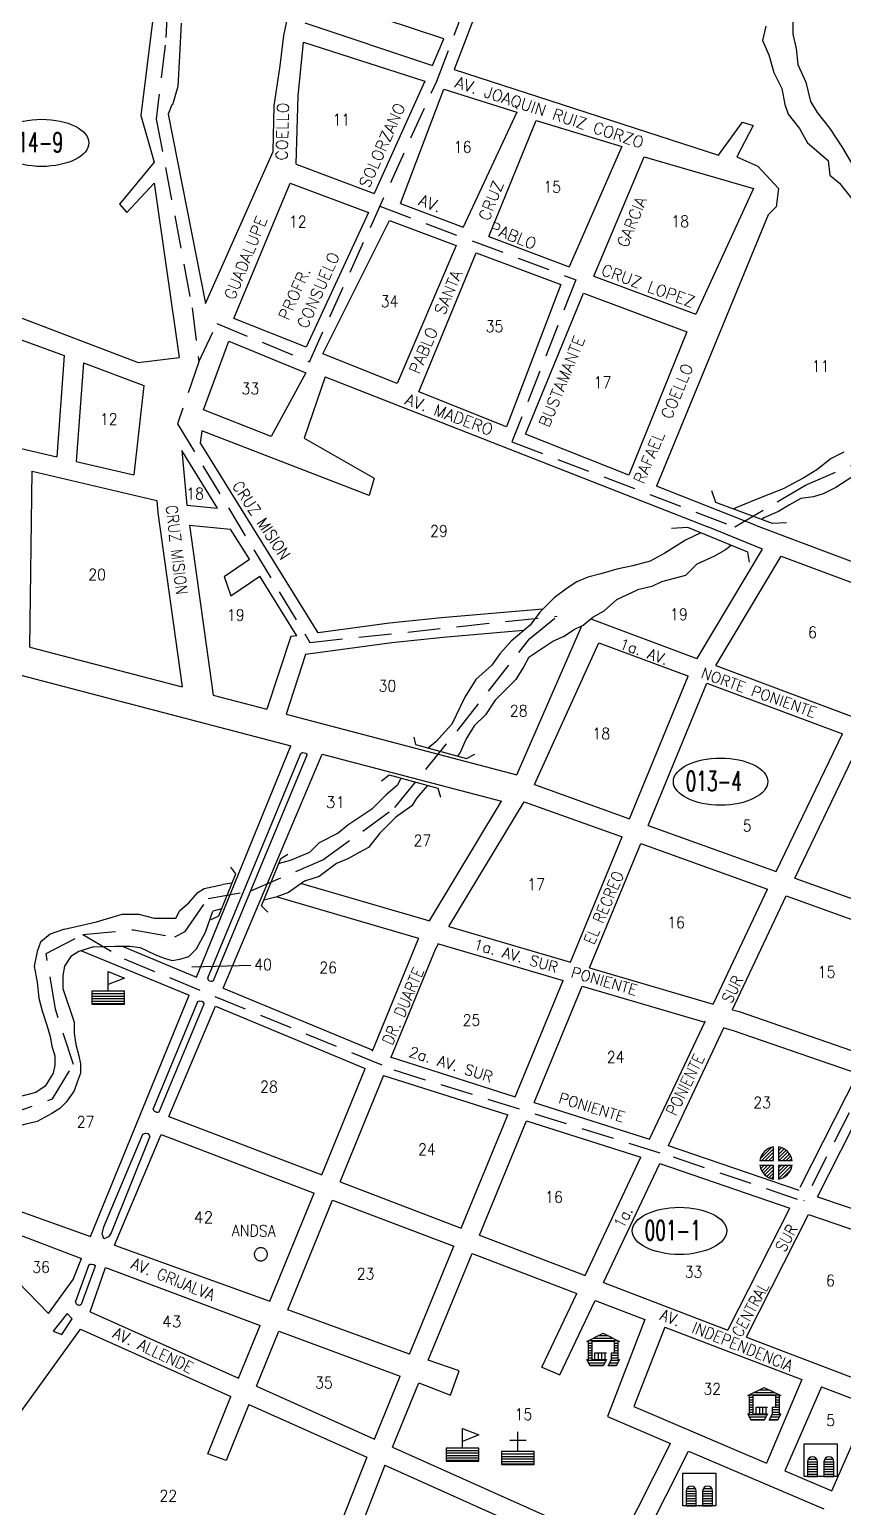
# Model space of a CAD drawing. Extents: x 518814 to 522207, y 1829203 to 1831578.
# Drawn here: x 520107 to 520603, y 1829764 to 1830666 of the extents above; entities that cross this region are included whole.
import ezdxf

# ---------------------------------------------------------------- set-up
doc = ezdxf.new("R2010")
doc.units = 0
doc.header["$LTSCALE"] = 80
doc.header["$MEASUREMENT"] = 0
doc.linetypes.add('HIDDEN', pattern=[0.375, 0.25, -0.125])
doc.layers.get('0').update_dxf_attribs({"linetype": 'CONTINUOUS'})
for name, color, linetype in [('4', 9, 'CONTINUOUS'), ('9', 5, 'CONTINUOUS'), ('A', 3, 'CONTINUOUS'), ('C', 1, 'CONTINUOUS'), ('D', 6, 'CONTINUOUS'), ('F', 15, 'CONTINUOUS')]:
    doc.layers.add(name, color=color, linetype=linetype)
doc.styles.add('ROMANS', font='romans', dxfattribs={"height": 7})

# ---------------------------------------------------------------- blocks, each defined once
blk = doc.blocks.new('ELL')
blk.add_circle((0, 0), 1)
blk = doc.blocks.new('PLZ')
for p, q in [((-9, 5.5), (9, 5.5)), ((-9, 4), (-7, 4)), ((-9, 2.5), (-7, 2.5)), ((-9, 1), (-7, 1)), ((-6, 7), (6, 7)), ((-3, 8.5), (3, 8.5)), ((7, 4), (9, 4)), ((7, 2.5), (9, 2.5)), ((7, 1), (9, 1)), ((-9.75, -6.5), (1.75, -6.5)), ((-9, -0.5), (-7, -0.5)), ((-9, -2), (-7, -2)), ((-9, -3.5), (-7, -3.5)), ((-9, -5), (-7, -5)), ((-9, -8), (1, -8)), ((-5, -2), (2, -2)), ((-5, -6), (-5, -2)), ((-3, -2), (-3, -6)), ((-1, -2), (-1, -6)), ((1, -2), (1, -6)), ((4, -8), (9, -8)), ((4.75, -6.5), (9.75, -6.5)), ((5, -3.5), (9, -3.5)), ((5, -5), (9, -5)), ((7, -0.5), (9, -0.5)), ((7, -2), (9, -2)), ((-8.25, -9.5), (0.25, -9.5)), ((3.25, -9.5), (8.25, -9.5))]:
    blk.add_line(p, q)
blk.add_lwpolyline([(0, 10), (10, 5), (9, 5), (9, -6), (10, -6), (8, -10), (3, -10), (5, -6), (5, -2), (7, -2), (7, 5), (-7, 5), (-7, -6), (2, -6), (0, -10), (-8, -10), (-10, -6), (-9, -6), (-9, 5), (-10, 5)], close=True)
blk = doc.blocks.new('SME')
for p, q in [((-9.650157, 2.621921), (-2.621921, 9.650157)), ((-1.498153, 1.506218), (-1.5, 9.88686)), ((1.5, 9.88686), (1.524648, 1.506218)), ((1.507269, 7.415385), (3.47039, 9.378507)), ((-9.88686, 1.5), (-1.498153, 1.506218)), ((-8.64984, 1.500917), (-1.499727, 8.65103)), ((-6.526947, 1.50249), (-1.49926, 6.530177)), ((-4.404053, 1.504064), (-1.498793, 4.409324)), ((-2.281159, 1.505637), (-1.498325, 2.288471)), ((1.513489, 5.300286), (4.919461, 8.706257)), ((1.51971, 3.185186), (6.189124, 7.8546)), ((1.524648, 1.506218), (9.88686, 1.5)), ((1.961737, 1.505893), (7.295316, 6.839471)), ((4.081481, 1.504317), (8.241248, 5.664083)), ((6.201226, 1.50274), (9.018655, 4.32017)), ((8.32097, 1.501164), (9.604462, 2.784657)), ((-1.498153, -1.433517), (-9.88686, -1.5)), ((-9.835546, -1.806109), (-9.526582, -1.497145)), ((-9.378507, -3.47039), (-7.388315, -1.480198)), ((-8.706257, -4.919461), (-5.250048, -1.463252)), ((-7.8546, -6.189124), (-3.111781, -1.446305)), ((-6.839471, -7.295316), (-1.498267, -1.954111)), ((-5.664083, -8.241248), (-1.49873, -4.075895)), ((-4.32017, -9.018655), (-1.499194, -6.197679)), ((-2.784656, -9.604462), (-1.499657, -8.319463)), ((-1.5, -9.88686), (-1.498153, -1.433517)), ((1.524648, -1.433517), (1.5, -9.88686)), ((1.500949, -9.561497), (9.565005, -1.497441)), ((1.507152, -7.433974), (7.460417, -1.480709)), ((1.513356, -5.30645), (5.355829, -1.463976)), ((1.519559, -3.178927), (3.251241, -1.447244)), ((9.88686, -1.5), (1.524648, -1.433517)), ((4.033158, -9.150609), (9.150609, -4.033158))]:
    blk.add_line(p, q)
for start, end in [(98.626927, 171.373073), (8.626927, 81.373073), (188.626927, 261.373073), (278.626927, 351.373073)]:
    blk.add_arc((0, 0), 10, start, end)
blk = doc.blocks.new('ESC')
for p, q in [((0, -2), (0, 10)), ((0, 10), (10, 6)), ((10, 6), (0, 2)), ((-10, -3.5), (10, -3.5)), ((-10, -5), (10, -5)), ((-10, -6.5), (10, -6.5)), ((-10, -8), (10, -8)), ((-10, -9.5), (10, -9.5))]:
    blk.add_line(p, q)
blk.add_lwpolyline([(-10, -2), (-10, -10), (10, -10), (10, -2)], close=True)
blk = doc.blocks.new('IGL')
for p, q in [((0, -2), (0, 10)), ((-5, 5), (5, 5)), ((-10, -3.5), (10, -3.5)), ((-10, -5), (10, -5)), ((-10, -6.5), (10, -6.5)), ((-10, -8), (10, -8)), ((-10, -9.5), (10, -9.5))]:
    blk.add_line(p, q)
blk.add_lwpolyline([(-10, -2), (-10, -10), (10, -10), (10, -2)], close=True)
blk = doc.blocks.new('PAL')
for p, q in [((-7.598076, 0.5), (-2.401924, 0.5)), ((2.401924, 0.5), (7.598076, 0.5)), ((-8, -1), (-2, -1)), ((-8, -2.5), (-2, -2.5)), ((-8, -4), (-2, -4)), ((-8, -5.5), (-2, -5.5)), ((-8, -7), (-2, -7)), ((-8, -8.5), (-2, -8.5)), ((2, -1), (8, -1)), ((2, -2.5), (8, -2.5)), ((2, -4), (8, -4)), ((2, -5.5), (8, -5.5)), ((2, -7), (8, -7)), ((2, -8.5), (8, -8.5)), ((-8, -10), (-2, -10)), ((2, -10), (8, -10))]:
    blk.add_line(p, q)
blk.add_lwpolyline([(-10, -10), (-10, 10), (10, 10), (10, -10)], close=True)
for points in [[(-2, -10), (-2, -1, 1), (-8, -1), (-8, -10)], [(8, -10), (8, -1, 1), (2, -1), (2, -10)]]:
    blk.add_lwpolyline(points, format="xyb")

msp = doc.modelspace()

# ---------------------------------------------------------------- linework, layer by layer
at = {"layer": '4', "linetype": 'HIDDEN'}
msp.add_line((520320.620609, 1830557.824547), (520440.219205, 1830512.940875), dxfattribs=at)
for points in [[(520277.599989, 1830462.961071), (520355.247104, 1830634.178391), (520383.991013, 1830709.517459), (520412.780169, 1830783.428363), (520435.221978, 1830856.405147)], [(520187.373989, 1830708.184739), (520190.9962, 1830680.751633), (520189.627443, 1830656.095211), (520185.52117, 1830623.219981), (520184.152412, 1830610.89177), (520206.052533, 1830495.828467), (520210.158806, 1830462.953238), (520221.108866, 1830486.239858), (520277.599989, 1830462.961071)], [(520537.213656, 1830362.100751), (520580.330143, 1830387.541586), (520642.617669, 1830414.51861), (520678.655193, 1830451.573963), (520662.229062, 1830506.175513), (520644.994623, 1830524.458981)], [(520440.219205, 1830512.940875), (520401.183943, 1830413.992857), (520537.213656, 1830362.100751)], [(520210.158806, 1830462.953238), (520197.035729, 1830425.116436), (520277.886507, 1830291.633483), (520428.817069, 1830307.718468)], [(520215.718489, 1830135.296528), (520241.740549, 1830140.006831), (520285.863909, 1830158.898018), (520329.805514, 1830190.841504), (520368.308093, 1830238.375047), (520411.922539, 1830293.812672), (520428.817069, 1830307.718468)], [(520116.94739, 1830101.715542), (520139.432585, 1830113.339224), (520170.163826, 1830116.266502), (520195.529295, 1830111.875586), (520201.870663, 1830115.290743), (520215.718489, 1830135.296528)], [(520139.432585, 1830113.339224), (520164.467246, 1830098.454509), (520329.180012, 1830030.708283), (520499.533628, 1829977.640405), (520579.209945, 1829950.558118)], [(520045.272205, 1829998.889778), (520089.613672, 1830002.118206), (520120.793786, 1830012.996258), (520133.555277, 1830034.061692), (520122.640874, 1830067.852266), (520116.94739, 1830101.715542)], [(520878.9802, 1829942.604239), (520789.57724, 1829972.890159), (520698.761378, 1830004.819764), (520620.592934, 1830031.153821), (520579.209945, 1829950.558118)]]:
    msp.add_lwpolyline(points, dxfattribs=at)
at = {"layer": '9', "linetype": 'CONTINUOUS'}
for points in [[(520572.649661, 1830671.713348), (520572.649661, 1830662.915488), (520574.602986, 1830654.117628), (520575.579648, 1830644.342227), (520580.46296, 1830633.589287), (520583.392947, 1830621.858807), (520587.299596, 1830615.016027), (520595.112894, 1830605.240626), (520602.926193, 1830593.510146), (520609.762829, 1830581.779666), (520620.506115, 1830569.071645), (520629.296075, 1830557.341165), (520634.179387, 1830546.588225), (520642.969348, 1830536.812824), (520652.735971, 1830529.970044), (520659.572607, 1830521.172184), (520668.362568, 1830512.374324), (520673.24588, 1830503.576463)], [(520556.046402, 1830667.803188), (520554.093077, 1830659.005328), (520557.999726, 1830650.207468), (520560.929713, 1830639.454527), (520565.813025, 1830629.679127), (520567.766349, 1830619.903727), (520569.719674, 1830614.038487), (520576.55631, 1830605.240626), (520581.439622, 1830596.442766), (520594.136232, 1830585.689826), (520595.112894, 1830576.891965), (520600.972868, 1830572.004265), (520608.786167, 1830562.228865)], [(520603.769635, 1830407.785514), (520595.956336, 1830403.875354), (520587.166375, 1830397.032573), (520579.353077, 1830392.144873), (520566.656467, 1830385.302093), (520549.076545, 1830378.459313), (520537.356597, 1830373.571613), (520536.590476, 1830373.050019)], [(520612.559595, 1830395.077493), (520598.886323, 1830386.279633), (520591.073025, 1830382.369473), (520585.213051, 1830380.414393), (520577.399752, 1830379.436853), (520570.563116, 1830375.526693), (520563.72648, 1830371.616533), (520554.936519, 1830367.706373), (520553.621446, 1830366.699156)], [(520516.497643, 1830358.4298), (520507.080065, 1830354.020812), (520494.383455, 1830346.200492), (520485.593494, 1830341.312792), (520474.850209, 1830338.380172), (520465.083586, 1830336.425092), (520455.316963, 1830333.492472), (520447.503664, 1830331.537392)], [(520535.024075, 1830350.867404), (520531.496623, 1830348.155572), (520524.659987, 1830344.245412), (520513.916702, 1830339.357712), (520507.080065, 1830332.514932), (520492.430131, 1830328.604771), (520486.570157, 1830325.672151), (520477.780196, 1830323.717071)], [(520447.503664, 1830331.537392), (520440.695287, 1830328.64105), (520434.835313, 1830324.732485), (520427.022014, 1830318.869637), (520418.232053, 1830310.075365), (520412.37208, 1830302.258234), (520400.652132, 1830292.48682), (520393.815496, 1830284.669689), (520388.932184, 1830277.8297), (520379.165561, 1830269.035428), (520372.328925, 1830258.286873), (520364.515626, 1830241.67547), (520354.749003, 1830230.926915), (520350.037761, 1830227.156072)], [(520411.395417, 1830282.715407), (520426.108214, 1830292.417451), (520432.94485, 1830295.350072), (520438.804824, 1830299.260232), (520444.664798, 1830302.192852), (520450.524772, 1830307.080552), (520457.361408, 1830310.990712), (520465.174706, 1830317.833492), (520477.780196, 1830323.717071)], [(520411.395417, 1830282.715407), (520408.46543, 1830276.852558), (520403.582119, 1830269.035428), (520397.722145, 1830263.172579), (520390.885509, 1830256.33259), (520385.025535, 1830247.538318), (520378.188899, 1830240.698328), (520373.305587, 1830232.881197), (520369.398938, 1830224.086925), (520367.955208, 1830222.353599)], [(520333.462374, 1830208.852744), (520331.309107, 1830204.544098), (520324.472471, 1830198.68125), (520315.68251, 1830189.886977), (520301.032576, 1830180.115564), (520295.172602, 1830175.229857), (520283.452654, 1830169.367009), (520277.59268, 1830163.504161), (520265.872732, 1830158.618454), (520259.036096, 1830156.664171), (520258.901976, 1830156.587494)], [(520349.737263, 1830204.397251), (520343.029055, 1830196.726967), (520340.099068, 1830191.84126), (520330.332445, 1830185.001271), (520320.565822, 1830175.229857), (520313.729186, 1830166.435585), (520307.869212, 1830163.504161), (520301.032576, 1830159.595595), (520294.195939, 1830156.664171), (520283.452654, 1830148.84704), (520274.662693, 1830145.915616), (520264.89607, 1830139.075627), (520257.082771, 1830136.144203), (520249.775651, 1830134.316527)], [(520128.163346, 1830116.601376), (520147.61111, 1830121.05204), (520163.268316, 1830125.752331), (520173.4455, 1830125.752331), (520182.839824, 1830123.402186), (520186.754125, 1830123.402186), (520196.148449, 1830123.402186), (520198.49703, 1830128.102476), (520203.977052, 1830132.802766), (520209.457074, 1830139.06982), (520213.371376, 1830141.419965), (520224.852915, 1830143.961334)], [(520230.412076, 1830144.65657), (520224.852915, 1830143.961334)], [(520145.743267, 1830105.852821), (520159.354015, 1830106.167788), (520167.965478, 1830106.167788), (520174.22836, 1830105.384406), (520182.839824, 1830101.467497), (520188.319846, 1830099.117352), (520193.799868, 1830097.550589), (520198.49703, 1830098.33397), (520203.977052, 1830099.900734), (520208.674214, 1830104.601024), (520214.154236, 1830114.784987), (520218.569751, 1830127.59851)], [(520224.071132, 1830129.046951), (520218.569751, 1830127.59851)], [(520128.163346, 1830116.601376), (520119.373385, 1830113.669952), (520113.513411, 1830108.784245), (520111.560086, 1830102.921397), (520109.606762, 1830094.127124), (520111.560086, 1830084.355711), (520112.536749, 1830074.584297), (520114.490073, 1830066.767166), (520117.42006, 1830057.972894), (520119.373385, 1830051.132905), (520120.350047, 1830045.270056), (520122.303372, 1830039.407208), (520122.303372, 1830033.54436), (520121.326709, 1830028.658653), (520116.443398, 1830020.841522), (520110.583424, 1830016.932957), (520098.863476, 1830014.001533), (520089.096853, 1830010.092967), (520075.423581, 1830010.092967), (520064.680295, 1830007.161543)], [(520145.743267, 1830105.852821), (520136.953306, 1830102.921397), (520132.069995, 1830099.989972), (520128.163346, 1830094.127124), (520127.186683, 1830088.264276), (520127.186683, 1830080.447145), (520134.023319, 1830059.927177), (520134.023319, 1830053.087187), (520134.999982, 1830046.247198), (520136.953306, 1830039.407208), (520137.929969, 1830034.521501), (520137.929969, 1830028.658653), (520135.976644, 1830023.772946), (520134.023319, 1830017.910098), (520129.140008, 1830011.070109), (520125.233359, 1830007.161543), (520120.350047, 1830004.230119), (520111.560086, 1829999.344413), (520103.746788, 1829997.39013), (520095.933489, 1829995.435847), (520085.190204, 1829995.435847), (520069.563607, 1829993.481564), (520057.843659, 1829992.504423)]]:
    msp.add_lwpolyline(points, dxfattribs=at)
at = {"layer": 'C', "color": 1, "linetype": 'CONTINUOUS'}
msp.add_line((520205.739963, 1830093.615675), (520241.870566, 1830094.647336), dxfattribs=at)
at = {"layer": 'F', "color": 15, "linetype": 'CONTINUOUS'}
for p, q in [((520401.737028, 1830733.971602), (520365.819371, 1830641.377989)), ((520359.686536, 1830659.97171), (520304.144274, 1830678.303737)), ((520182.12834, 1830672.126358), (520174.657426, 1830613.231421)), ((520199.312795, 1830669.619287), (520198.324008, 1830649.631831)), ((520261.956715, 1830662.05234), (520265.081274, 1830676.38725)), ((520274.794841, 1830669.861369), (520352.722517, 1830643.693957)), ((520259.740482, 1830643.583395), (520261.956715, 1830662.05234)), ((520261.956715, 1830662.05234), (520261.956715, 1830662.05234)), ((520352.722517, 1830643.693957), (520359.686536, 1830659.97171)), ((520359.686536, 1830659.97171), (520359.686536, 1830659.97171)), ((520270.686516, 1830625.16777), (520274.017532, 1830658.00166)), ((520274.017532, 1830658.00166), (520347.919283, 1830634.144666)), ((520198.324008, 1830649.631831), (520197.3539, 1830630.894235)), ((520198.324008, 1830649.631831), (520198.324008, 1830649.631831)), ((520256.09474, 1830619.135145), (520259.740482, 1830643.583395)), ((520259.740482, 1830643.583395), (520259.740482, 1830643.583395)), ((520352.722517, 1830643.693957), (520352.722517, 1830643.693957)), ((520365.819371, 1830641.377989), (520527.205898, 1830589.080516)), ((520365.819371, 1830641.377989), (520365.819371, 1830641.377989)), ((520347.919283, 1830634.144666), (520317.082901, 1830565.560805)), ((520347.919283, 1830634.144666), (520347.919283, 1830634.144666)), ((520197.3539, 1830630.894235), (520194.06793, 1830619.8121)), ((520197.3539, 1830630.894235), (520197.3539, 1830630.894235)), ((520269.444694, 1830583.438754), (520270.686516, 1830625.16777)), ((520270.686516, 1830625.16777), (520270.686516, 1830625.16777)), ((520333.127124, 1830559.539633), (520359.698773, 1830629.338106)), ((520359.698773, 1830629.338106), (520404.213989, 1830615.301338)), ((520193.537989, 1830619.82002), (520191.392296, 1830614.101445)), ((520191.392296, 1830614.101445), (520214.197351, 1830498.497757)), ((520191.392296, 1830614.101445), (520191.392296, 1830614.101445)), ((520193.537989, 1830619.82002), (520193.537989, 1830619.82002)), ((520194.06793, 1830619.8121), (520193.537989, 1830619.82002)), ((520194.06793, 1830619.8121), (520194.06793, 1830619.8121)), ((520255.4283, 1830591.271992), (520256.09474, 1830619.135145)), ((520256.09474, 1830619.135145), (520256.09474, 1830619.135145)), ((520404.213989, 1830615.301338), (520371.485581, 1830545.144244)), ((520404.213989, 1830615.301338), (520404.213989, 1830615.301338)), ((520174.657426, 1830613.231421), (520182.822379, 1830584.726228)), ((520174.657426, 1830613.231421), (520174.657426, 1830613.231421)), ((520386.962496, 1830539.335975), (520416.009741, 1830610.244507)), ((520416.009741, 1830610.244507), (520468.307934, 1830594.341228)), ((520527.205898, 1830589.080516), (520541.888835, 1830609.243357)), ((520548.416274, 1830607.015567), (520538.351651, 1830588.043847)), ((520541.888835, 1830609.243357), (520548.416274, 1830607.015567)), ((520541.888835, 1830609.243357), (520541.888835, 1830609.243357)), ((520548.416274, 1830607.015567), (520548.416274, 1830607.015567)), ((520214.197351, 1830498.497757), (520255.4283, 1830591.271992)), ((520255.4283, 1830591.271992), (520255.4283, 1830591.271992)), ((520468.307934, 1830594.341228), (520436.045064, 1830520.915977)), ((520451.155297, 1830515.245319), (520481.843017, 1830587.88825)), ((520468.307934, 1830594.341228), (520468.307934, 1830594.341228)), ((520481.843017, 1830587.88825), (520548.534619, 1830568.759527)), ((520527.205898, 1830589.080516), (520527.205898, 1830589.080516)), ((520538.351651, 1830588.043847), (520551.106087, 1830582.222604)), ((520538.351651, 1830588.043847), (520538.351651, 1830588.043847)), ((520182.822379, 1830584.726228), (520161.686172, 1830559.039202)), ((520182.822379, 1830584.726228), (520182.822379, 1830584.726228)), ((520269.444694, 1830583.438754), (520317.082901, 1830565.560805)), ((520551.106087, 1830582.222604), (520563.714866, 1830568.662674)), ((520551.106087, 1830582.222604), (520551.106087, 1830582.222604)), ((520166.14095, 1830553.972068), (520182.791835, 1830571.97526)), ((520182.791835, 1830571.97526), (520198.20222, 1830465.483089)), ((520182.791835, 1830571.97526), (520182.791835, 1830571.97526)), ((520231.480202, 1830489.262498), (520265.869553, 1830571.963243)), ((520265.869553, 1830571.963243), (520313.630662, 1830554.039171)), ((520548.534619, 1830568.759527), (520513.449894, 1830491.867033)), ((520548.534619, 1830568.759527), (520548.534619, 1830568.759527)), ((520563.714866, 1830568.662674), (520562.428673, 1830557.550654)), ((520563.714866, 1830568.662674), (520563.714866, 1830568.662674)), ((520161.686172, 1830559.039202), (520166.14095, 1830553.972068)), ((520161.686172, 1830559.039202), (520161.686172, 1830559.039202)), ((520166.14095, 1830553.972068), (520166.14095, 1830553.972068)), ((520313.630662, 1830554.039171), (520275.522028, 1830471.803692)), ((520333.127124, 1830559.539633), (520371.485581, 1830545.144244)), ((520557.514498, 1830552.623537), (520489.338988, 1830387.043608)), ((520562.428673, 1830557.550654), (520557.514498, 1830552.623537)), ((520557.514498, 1830552.623537), (520557.514498, 1830552.623537)), ((520562.428673, 1830557.550654), (520562.428673, 1830557.550654)), ((520285.752102, 1830467.748345), (520326.4506, 1830549.228028)), ((520326.4506, 1830549.228028), (520367.178698, 1830533.943346)), ((520367.178698, 1830533.943346), (520331.197322, 1830449.733214)), ((520386.962496, 1830539.335975), (520436.045064, 1830520.915977)), ((520344.377029, 1830444.50859), (520379.262838, 1830529.408338)), ((520379.262838, 1830529.408338), (520430.990934, 1830509.99551)), ((520451.155297, 1830515.245319), (520513.449894, 1830491.867033)), ((520430.990934, 1830509.99551), (520397.914669, 1830423.285508)), ((520060.507, 1830505.274), (520173.183974, 1830462.477764)), ((520214.197351, 1830498.497757), (520214.197351, 1830498.497757)), ((520409.360412, 1830418.748253), (520444.81259, 1830504.808437)), ((520444.81259, 1830504.808437), (520507.809604, 1830481.166544)), ((520053.728863, 1830493.775145), (520127.996599, 1830466.804029)), ((520275.522028, 1830471.803692), (520231.480202, 1830489.262498)), ((520234.417146, 1830496.325365), (520234.417146, 1830496.325365)), ((520507.809604, 1830481.166544), (520472.540186, 1830393.702892)), ((520212.876081, 1830433.510244), (520228.35398, 1830475.413634)), ((520228.35398, 1830475.413634), (520275.500292, 1830456.076957)), ((520127.996599, 1830466.804029), (520123.52025, 1830404.90194)), ((520139.706321, 1830462.356546), (520135.350327, 1830402.118812)), ((520139.706321, 1830462.356546), (520176.581236, 1830448.351044)), ((520173.183974, 1830462.477764), (520198.20222, 1830465.483089)), ((520198.20222, 1830465.483089), (520198.20222, 1830465.483089)), ((520331.197322, 1830449.733214), (520285.752102, 1830467.748345)), ((520275.500292, 1830456.076957), (520254.298016, 1830417.269454)), ((520287.097314, 1830453.783404), (520274.286369, 1830416.34066)), ((520275.500292, 1830456.076957), (520275.500292, 1830456.076957)), ((520287.097314, 1830453.783404), (520287.097314, 1830453.783404)), ((520287.097314, 1830453.783404), (520520.754888, 1830362.109004)), ((520176.581236, 1830448.351044), (520170.454308, 1830393.860298)), ((520397.914669, 1830423.285508), (520344.377029, 1830444.50859)), ((520212.876081, 1830433.510244), (520212.876081, 1830433.510244)), ((520254.298016, 1830417.269454), (520212.876081, 1830433.510244)), ((520211.845649, 1830420.77422), (520210.893668, 1830413.28761)), ((520211.845649, 1830420.77422), (520211.845649, 1830420.77422)), ((520313.98828, 1830381.373481), (520211.845649, 1830420.77422)), ((520254.298016, 1830417.269454), (520254.298016, 1830417.269454)), ((520274.286369, 1830416.34066), (520317.016656, 1830391.949409)), ((520274.286369, 1830416.34066), (520274.286369, 1830416.34066)), ((520472.540186, 1830393.702892), (520409.360412, 1830418.748253)), ((520100.058, 1830410.422), (520108.647, 1830408.401)), ((520108.647, 1830408.401), (520123.52025, 1830404.90194)), ((520221.57829, 1830373.666672), (520199.788371, 1830408.842636)), ((520199.788371, 1830408.842636), (520202.822251, 1830375.483154)), ((520282.91469, 1830297.437405), (520210.937449, 1830413.631911)), ((520135.350327, 1830402.118812), (520170.454308, 1830393.860298)), ((520106.895502, 1830288.832821), (520108.467136, 1830396.115968)), ((520108.467, 1830396.116), (520184.498492, 1830378.228787)), ((520317.016656, 1830391.949409), (520313.98828, 1830381.373481)), ((520317.016656, 1830391.949409), (520317.016656, 1830391.949409)), ((520313.98828, 1830381.373481), (520313.98828, 1830381.373481)), ((520550.165534, 1830362.9311), (520489.338988, 1830387.043608)), ((520184.498492, 1830378.228787), (520185.184, 1830370.691)), ((520185.184, 1830370.691), (520199.970498, 1830264.443053)), ((520202.822251, 1830375.483154), (520221.57829, 1830373.666672)), ((520204.389322, 1830363.275241), (520218.831618, 1830259.500604)), ((520204.389322, 1830363.275241), (520229.523162, 1830360.841083)), ((520554.09, 1830348.644), (520520.754888, 1830362.109004)), ((520550.165534, 1830362.9311), (520646.688, 1830326.745)), ((520240.966265, 1830342.36822), (520229.523162, 1830360.841083)), ((520514.094, 1830281.826), (520554.09, 1830348.644)), ((520525.522, 1830277.553), (520565.512, 1830344.362)), ((520565.512, 1830344.362), (520641.494, 1830315.877)), ((520225.598304, 1830331.836499), (520240.966265, 1830342.36822)), ((520225.598304, 1830331.836499), (520229.685451, 1830320.089985)), ((520229.685451, 1830320.089985), (520247.292271, 1830332.156004)), ((520269.886128, 1830295.682225), (520247.292271, 1830332.156004)), ((520404.204426, 1830210.924724), (520443.8944, 1830301.807307)), ((520449.292731, 1830306.052928), (520513.324, 1830282.113)), ((520414.908, 1830204.927), (520454.163, 1830291.421)), ((520454.163, 1830291.421), (520507.828, 1830271.357)), ((520513.324, 1830282.113), (520514.094, 1830281.826)), ((520507.828, 1830271.357), (520508.756, 1830271.01)), ((520525.522, 1830277.553), (520608.093, 1830246.682)), ((520472.975, 1830184.035), (520508.756, 1830271.01)), ((520484.277, 1830179.969), (520520.002, 1830266.805)), ((520520.002, 1830266.805), (520602.854, 1830235.829)), ((520562.333, 1830151.886), (520602.854, 1830235.829)), ((520208.652962, 1830087.370728), (520266.24178, 1830228.469299)), ((520573.687, 1830147.801), (520614.083, 1830231.487)), ((520215.526065, 1830086.93428), (520272.363098, 1830223.87151)), ((520219.141904, 1830085.211572), (520276.310407, 1830222.947415)), ((520224.995968, 1830080.594544), (520285.433033, 1830223.440341)), ((520414.908, 1830204.927), (520472.975, 1830184.035)), ((520350.767, 1830121.719), (520394.787541, 1830194.784619)), ((520362.673, 1830118.227), (520408.593, 1830194.445)), ((520408.593, 1830194.445), (520468.404, 1830172.927)), ((520436.939, 1830096.443), (520468.404, 1830172.927)), ((520484.277, 1830179.969), (520562.29, 1830151.901)), ((520448.517, 1830093.047), (520479.707, 1830168.86)), ((520479.707, 1830168.86), (520557.088, 1830141.02)), ((520573.687, 1830147.801), (520657.336, 1830117.706)), ((520257.905465, 1830136.452864), (520344.221, 1830111.134)), ((520272.778119, 1830144.595768), (520348.792, 1830122.299)), ((520524.368, 1830071.594), (520557.143, 1830141)), ((520535.778, 1830067.655), (520568.486, 1830136.919)), ((520568.486, 1830136.919), (520651.88, 1830106.916)), ((520348.792, 1830122.299), (520350.767, 1830121.719)), ((520362.673, 1830118.227), (520436.939, 1830096.443)), ((520316.232, 1830042.766), (520343.864, 1830110.262)), ((520343.864, 1830110.262), (520344.364, 1830111.092)), ((520344.221, 1830111.134), (520344.364, 1830111.092)), ((520138.539813, 1830103.450492), (520204.118351, 1830076.260462)), ((520163.317641, 1830106.167788), (520208.652962, 1830087.370728)), ((520327.447, 1830038.488), (520354.62, 1830104.861)), ((520354.62, 1830104.861), (520356.27, 1830107.6)), ((520355.798, 1830107.738), (520356.27, 1830107.6)), ((520356.27, 1830107.6), (520432.348, 1830085.284)), ((520448.517, 1830093.047), (520524.038, 1830070.895)), ((520403.189, 1830014.407), (520432.348, 1830085.284)), ((520414.664, 1830010.759), (520443.927, 1830081.888)), ((520443.927, 1830081.888), (520518.851, 1830059.91)), ((520144.012062, 1829928.993824), (520204.118351, 1830076.260462)), ((520224.995968, 1830080.594544), (520316.232, 1830042.766)), ((520182.278179, 1830006.830283), (520209.515159, 1830072.452228)), ((520185.93273, 1830005.200845), (520213.307882, 1830071.155686)), ((520191.893342, 1830002.354957), (520220.320105, 1830069.542926)), ((520220.320105, 1830069.542926), (520311.686, 1830031.661)), ((520524.038, 1830070.895), (520524.368, 1830071.594)), ((520535.694, 1830067.476), (520535.778, 1830067.655)), ((520535.694, 1830067.476), (520539.71, 1830066.297)), ((520539.71, 1830066.297), (520617.691, 1830039.375)), ((520485.07, 1829988.374), (520518.851, 1830059.91)), ((520496.608, 1829984.706), (520530.507, 1830056.491)), ((520518.851, 1830059.91), (520519.213, 1830060.679)), ((520530.507, 1830056.491), (520530.624, 1830056.739)), ((520530.507, 1830056.491), (520536.061, 1830054.862)), ((520536.061, 1830054.862), (520612.221, 1830028.569)), ((520315.974, 1830042.136), (520316.232, 1830042.766)), ((520327.317, 1830038.17), (520327.447, 1830038.488)), ((520327.447, 1830038.488), (520403.189, 1830014.407)), ((520285.097, 1829966.714), (520311.413, 1830030.994)), ((520311.413, 1830030.994), (520311.686, 1830031.661)), ((520577.069, 1829959.125), (520612.221, 1830028.569)), ((520296.309, 1829962.427), (520322.771, 1830027.065)), ((520322.771, 1830027.065), (520322.886, 1830027.346)), ((520322.886, 1830027.346), (520398.608, 1830003.272)), ((520587.591633, 1829953.340783), (520623.67, 1830024.616)), ((520414.664, 1830010.759), (520485.07, 1829988.374)), ((520191.893342, 1830002.354957), (520285.097144, 1829966.714351)), ((520395.919, 1829996.736), (520398.608, 1830003.272)), ((520152.20077, 1829935.010118), (520175.937854, 1829991.560302)), ((520370.183, 1829934.178), (520395.919, 1829996.736)), ((520381.395, 1829929.891), (520410.083, 1829999.623)), ((520410.083, 1829999.623), (520479.9, 1829977.426)), ((520180.21951, 1829990.022719), (520156.649697, 1829931.305793)), ((520158.626747, 1829923.727823), (520187.214889, 1829991.297218)), ((520187.214889, 1829991.297218), (520280.550022, 1829955.606055)), ((520496.529, 1829984.537), (520576.129, 1829957.268)), ((520445.82, 1829905.256), (520479.9, 1829977.426)), ((520457.061, 1829900.957), (520491.373, 1829973.619)), ((520491.373, 1829973.619), (520570.657, 1829946.458)), ((520026.767491, 1829971.23969), (520144.012062, 1829928.993824)), ((520253.503635, 1829889.541538), (520280.55, 1829955.606)), ((520296.309, 1829962.427), (520370.183, 1829934.178)), ((520055.309363, 1829947.060483), (520138.597604, 1829915.72784)), ((520264.368347, 1829884.408033), (520291.761, 1829951.319)), ((520291.761, 1829951.319), (520365.616, 1829923.077)), ((520533.3, 1829872.657), (520570.657, 1829946.458)), ((520587.591, 1829953.341), (520663.914, 1829927.195)), ((520544.526, 1829868.264), (520582.119, 1829942.531)), ((520582.119, 1829942.531), (520658.932, 1829916.217)), ((520151.042224, 1829930.730446), (520152.20077, 1829935.010118)), ((520152.209516, 1829927.643408), (520151.042224, 1829930.730446)), ((520155.04282, 1829928.819149), (520152.209516, 1829927.643408)), ((520156.649697, 1829931.305793), (520155.04282, 1829928.819149)), ((520381.395, 1829929.891), (520445.82, 1829905.256)), ((520118.344057, 1829881.991277), (520079.239606, 1829922.357866)), ((520158.626747, 1829923.727823), (520253.503635, 1829889.541538)), ((520244.110142, 1829919.320687), (520244.019639, 1829918.933092)), ((520244.238787, 1829919.697343), (520244.110142, 1829919.320687)), ((520244.404297, 1829920.059319), (520244.238787, 1829919.697343)), ((520244.605024, 1829920.403017), (520244.404297, 1829920.059319)), ((520244.838975, 1829920.725021), (520244.605024, 1829920.403017)), ((520245.103825, 1829921.022132), (520244.838975, 1829920.725021)), ((520245.396942, 1829921.291395), (520245.103825, 1829921.022132)), ((520245.715412, 1829921.530134), (520245.396942, 1829921.291395)), ((520246.05607, 1829921.735979), (520245.715412, 1829921.530134)), ((520246.415531, 1829921.906881), (520246.05607, 1829921.735979)), ((520246.790222, 1829922.041144), (520246.415531, 1829921.906881)), ((520247.17642, 1829922.137433), (520246.790222, 1829922.041144)), ((520247.570285, 1829922.19479), (520247.17642, 1829922.137433)), ((520247.967904, 1829922.212646), (520247.570285, 1829922.19479)), ((520248.365326, 1829922.190823), (520247.967904, 1829922.212646)), ((520248.758599, 1829922.129537), (520248.365326, 1829922.190823)), ((520249.143816, 1829922.0294), (520248.758599, 1829922.129537)), ((520249.517149, 1829921.891405), (520249.143816, 1829922.0294)), ((520249.874887, 1829921.716922), (520249.517149, 1829921.891405)), ((520250.213474, 1829921.507689), (520249.874887, 1829921.716922)), ((520250.529545, 1829921.265782), (520250.213474, 1829921.507689)), ((520250.819959, 1829920.993607), (520250.529545, 1829921.265782)), ((520251.081832, 1829920.693869), (520250.819959, 1829920.993607)), ((520251.312558, 1829920.369546), (520251.081832, 1829920.693869)), ((520251.509845, 1829920.023862), (520251.312558, 1829920.369546)), ((520251.671733, 1829919.660252), (520251.509845, 1829920.023862)), ((520251.796613, 1829919.282331), (520251.671733, 1829919.660252)), ((520338.55955, 1829857.311542), (520365.616, 1829923.077)), ((520133.349681, 1829902.869887), (520138.597603, 1829915.72784)), ((520142.997866, 1829911.783234), (520134.767096, 1829889.428289)), ((520146.945585, 1829910.928262), (520138.31548, 1829887.488713)), ((520142.997866, 1829911.783234), (520143.752708, 1829912.21486)), ((520143.752708, 1829912.21486), (520144.710787, 1829912.21486)), ((520144.710787, 1829912.21486), (520145.942602, 1829911.940941)), ((520145.942602, 1829911.940941), (520146.763812, 1829911.393103)), ((520146.763812, 1829911.393103), (520146.945585, 1829910.928262)), ((520243.968178, 1829918.538413), (520243.95627, 1829918.140571)), ((520243.95627, 1829918.140571), (520243.984033, 1829917.743521)), ((520244.019639, 1829918.933092), (520243.968178, 1829918.538413)), ((520243.984033, 1829917.743521), (520244.051192, 1829917.351208)), ((520244.051192, 1829917.351208), (520244.157078, 1829916.967531)), ((520244.157078, 1829916.967531), (520244.300641, 1829916.596303)), ((520244.300641, 1829916.596303), (520244.480453, 1829916.241215)), ((520244.480453, 1829916.241215), (520244.694725, 1829915.905794)), ((520244.694725, 1829915.905794), (520244.941331, 1829915.593375)), ((520244.941331, 1829915.593375), (520245.217818, 1829915.307062)), ((520245.217818, 1829915.307062), (520245.521439, 1829915.049702)), ((520245.521439, 1829915.049702), (520245.849175, 1829914.823852)), ((520245.849175, 1829914.823852), (520246.197771, 1829914.631755)), ((520246.197771, 1829914.631755), (520246.56376, 1829914.475322)), ((520246.56376, 1829914.475322), (520246.943507, 1829914.356107)), ((520246.943507, 1829914.356107), (520247.333237, 1829914.275295)), ((520247.333237, 1829914.275295), (520247.729076, 1829914.233689)), ((520247.729076, 1829914.233689), (520248.127092, 1829914.231703)), ((520248.127092, 1829914.231703), (520248.523327, 1829914.269356)), ((520248.523327, 1829914.269356), (520248.913844, 1829914.346274)), ((520248.913844, 1829914.346274), (520249.294761, 1829914.461694)), ((520249.294761, 1829914.461694), (520249.662294, 1829914.614467)), ((520249.662294, 1829914.614467), (520250.01279, 1829914.803075)), ((520250.01279, 1829914.803075), (520250.342764, 1829915.025644)), ((520250.342764, 1829915.025644), (520250.648938, 1829915.279961)), ((520250.648938, 1829915.279961), (520250.928268, 1829915.5635)), ((520250.928268, 1829915.5635), (520251.17798, 1829915.873442)), ((520251.17798, 1829915.873442), (520251.395589, 1829916.206708)), ((520251.395589, 1829916.206708), (520251.578936, 1829916.559985)), ((520251.578936, 1829916.559985), (520251.726196, 1829916.92976)), ((520251.726196, 1829916.92976), (520251.835906, 1829917.312362)), ((520251.883243, 1829918.893853), (520251.796613, 1829919.282331)), ((520251.835906, 1829917.312362), (520251.906976, 1829917.703985)), ((520251.930763, 1829918.49868), (520251.883243, 1829918.893853)), ((520251.906976, 1829917.703985), (520251.938701, 1829918.100739)), ((520251.938701, 1829918.100739), (520251.930763, 1829918.49868)), ((520350.01633, 1829853.617936), (520376.828, 1829918.79)), ((520376.828, 1829918.79), (520440.680982, 1829894.373007)), ((520118.344057, 1829881.991277), (520133.349681, 1829902.869887)), ((520143.78, 1829883.004), (520153.247271, 1829910.216705)), ((520153.247271, 1829910.216705), (520247.458294, 1829874.774962)), ((520245.016723, 1829892.599564), (520245.016723, 1829892.599564)), ((520419.398885, 1829849.303518), (520440.681216, 1829894.373502)), ((520457.061, 1829900.957), (520532.938, 1829871.942)), ((520135.403739, 1829887.699107), (520134.767096, 1829889.428289)), ((520136.361817, 1829887.151269), (520135.403739, 1829887.699107)), ((520137.319896, 1829887.01431), (520136.361817, 1829887.151269)), ((520138.31548, 1829887.488713), (520137.319896, 1829887.01431)), ((520338.55955, 1829857.311542), (520264.368347, 1829884.408033)), ((520430.440074, 1829844.58984), (520451.921728, 1829890.075104)), ((520451.921728, 1829890.075104), (520482.169972, 1829878.508104)), ((520118.344057, 1829881.991277), (520118.344057, 1829881.991277)), ((520143.780051, 1829883.004147), (520234.262277, 1829842.541876)), ((520234.262277, 1829842.541876), (520247.458294, 1829874.774962)), ((520237.336409, 1829878.582767), (520237.336409, 1829878.582767)), ((520482.169972, 1829878.508104), (520459.444177, 1829819.157091)), ((520044.675277, 1829743.577947), (520137.922, 1829872.478)), ((520137.922, 1829872.478), (520229.713, 1829831.431)), ((520245.222002, 1829837.639999), (520259.022958, 1829871.351058)), ((520259.022958, 1829871.351058), (520332.995465, 1829843.787054)), ((520494.498762, 1829873.793545), (520475.603206, 1829825.3089)), ((520494.498762, 1829873.793545), (520578.099589, 1829841.825637)), ((520532.938, 1829871.942), (520533.3, 1829872.657)), ((520544.207, 1829867.633), (520544.526, 1829868.264)), ((520544.207, 1829867.633), (520624.15, 1829837.064)), ((520419.398885, 1829849.303518), (520430.440074, 1829844.58984)), ((520317.220761, 1829805.443864), (520332.995465, 1829843.787054)), ((520328.181335, 1829800.54285), (520344.291456, 1829839.702286)), ((520578.099589, 1829841.825637), (520556.452284, 1829790.797896)), ((520245.222002, 1829837.639999), (520317.220761, 1829805.443864)), ((520590.047343, 1829837.257077), (520567.646885, 1829786.019571)), ((520590.047343, 1829837.257077), (520619.317, 1829826.065)), ((520240.674, 1829826.529), (520312.653208, 1829794.341623)), ((520475.603206, 1829825.3089), (520556.452284, 1829790.797896)), ((520596.337938, 1829773.773026), (520619.317, 1829826.065)), ((520459.444177, 1829819.157091), (520497.908, 1829802.739)), ((520465.684, 1829739.08), (520497.908, 1829802.739)), ((520328.181335, 1829800.54285), (520465.673, 1829739.058)), ((520476.64, 1829734.154), (520508.968, 1829798.018)), ((520508.968, 1829798.018), (520591.510011, 1829762.786422)), ((520323.613542, 1829789.439757), (520460.247, 1829728.339)), ((520567.646885, 1829786.019571), (520596.338, 1829773.773))]:
    msp.add_line(p, q, dxfattribs=at)
at = {"layer": 'F', "linetype": 'CONTINUOUS'}
for points in [[(520522.84221, 1830384.436054), (520525.42299, 1830377.214385), (520560.005487, 1830364.318541), (520568.780153, 1830364.834375)], [(520546.069261, 1830340.590199), (520545.036943, 1830346.780202), (520508.389818, 1830361.739374), (520498.582841, 1830361.22354)]]:
    msp.add_lwpolyline(points, dxfattribs=at)
at = {"layer": 'F', "color": 15, "linetype": 'CONTINUOUS'}
for points in [[(520420.083774, 1830311.927993), (520358.121117, 1830306.582319), (520326.485786, 1830303.307208), (520282.91469, 1830297.437405)], [(520408.30486, 1830298.867222), (520359.254779, 1830294.635548), (520327.905051, 1830291.390005), (520275.256327, 1830284.297283), (520263.313633, 1830247.844347)], [(520269.886128, 1830295.682225), (520266.195783, 1830295.18507), (520251.684415, 1830250.891717)], [(520049.325005, 1830285.311095), (520266.24178, 1830228.469299)], [(520106.895502, 1830288.832821), (520199.970498, 1830264.443053)], [(520218.831618, 1830259.500604), (520251.684415, 1830250.891717)], [(520263.313633, 1830247.844347), (520404.204426, 1830210.924724)], [(520341.382722, 1830233.721573), (520342.220328, 1830229.251404), (520373.490944, 1830220.869837), (520378.516579, 1830223.384308)], [(520272.363098, 1830223.87151), (520273.395684, 1830224.502945), (520274.298985, 1830224.276974), (520275.42811, 1830224.051002), (520276.310407, 1830222.947415)], [(520285.433033, 1830223.440341), (520394.787541, 1830194.784619)], [(520321.559385, 1830207.179945), (520326.305818, 1830210.811957), (520355.901223, 1830202.709776), (520357.576434, 1830197.122064)], [(520217.581303, 1830122.559581), (520222.366058, 1830124.84954), (520232.767698, 1830150.455446), (520229.647206, 1830154.41083)], [(520252.114749, 1830126.931321), (520248.370159, 1830130.886705), (520260.228029, 1830159.82346), (520264.388685, 1830162.321598)], [(520215.526065, 1830086.93428), (520215.600765, 1830085.962594), (520216.258864, 1830085.304099), (520217.465377, 1830084.865103), (520218.342841, 1830084.865103), (520219.141904, 1830085.211572)], [(520209.515159, 1830072.452228), (520210.665028, 1830072.902448), (520211.871542, 1830072.682949), (520212.52964, 1830072.353702), (520213.307882, 1830071.155686)], [(520182.278179, 1830006.830283), (520182.45286, 1830006.072796), (520183.095759, 1830005.558111), (520184.252977, 1830004.914754), (520185.153036, 1830004.914754), (520185.93273, 1830005.200845)], [(520175.937854, 1829991.560302), (520177.575806, 1829992.07789), (520179.084812, 1829991.862176), (520179.731529, 1829990.999321), (520180.21951, 1829990.022719)], [(520344.291456, 1829839.702286), (520363.746292, 1829832.311845), (520369.037916, 1829847.032752), (520350.01633, 1829853.617936)], [(520240.674, 1829826.529), (520226.752029, 1829792.270976), (520215.580823, 1829796.39283), (520229.713, 1829831.431)], [(520312.653208, 1829794.341623), (520294.626743, 1829749.112504), (520291.901778, 1829738.204879), (520290.085134, 1829726.388286), (520288.26849, 1829709.117881), (520288.26849, 1829680.356639)], [(520323.613542, 1829789.439757), (520303.709962, 1829738.204879), (520300.076675, 1829723.66138), (520299.168353, 1829704.573037), (520299.168353, 1829690.029538), (520300.127615, 1829674.430434)]]:
    msp.add_lwpolyline(points, dxfattribs=at)
msp.add_lwpolyline([(520129.690248, 1829882.037294), (520121.144758, 1829871.34892), (520126.485689, 1829869.211245), (520132.894806, 1829878.830782)], close=True, dxfattribs=at)

# ---------------------------------------------------------------- block references
at = {"layer": '4', "color": 9, "xscale": 28.8, "yscale": 14.4, "zscale": 28.8}
for p in [(520114.210698, 1830596.502822), (520528.436073, 1830206.674789), (520503.39755, 1829932.485847)]:
    msp.add_blockref('ELL', p, dxfattribs=at)
at = {"layer": 'A', "color": 3, "linetype": 'CONTINUOUS'}
for name, p in [('ESC', (520154.739168, 1830080.781294)), ('SME', (520562.289084, 1829973.91187)), ('PLZ', (520456.826361, 1829860.069976)), ('PLZ', (520555.131503, 1829826.933752)), ('ESC', (520371.049812, 1829801.96831)), ('IGL', (520404.78738, 1829799.833924)), ('PAL', (520589.550165, 1829792.614567)), ('PAL', (520515.512794, 1829774.716083))]:
    msp.add_blockref(name, p, dxfattribs=at)

# ---------------------------------------------------------------- texts
at = {"layer": '4', "color": 9, "style": 'ROMANS', "width": 0.63}
for s, p in [('014-9', (520092.933405, 1830590.820139)), ('013-4', (520507.15878, 1830200.992106)), ('001-1', (520482.120257, 1829926.803164))]:
    msp.add_text(s, height=12, dxfattribs=at).set_placement(p)
at = {"layer": 'C', "color": 1, "linetype": 'CONTINUOUS', "style": 'ROMANS', "width": 0.9}
for s, p in [('11', (520291.720811, 1830607.139828)), ('16', (520365.678991, 1830590.494405)), ('15', (520420.321684, 1830566.175152)), ('12', (520265.101327, 1830544.892365)), ('18', (520498.396011, 1830545.136122)), ('34', (520321.07615, 1830496.280396)), ('35', (520385.106035, 1830481.071885)), ('11', (520584.114291, 1830456.715342)), ('17', (520451.041755, 1830446.83277)), ('33', (520236.121141, 1830443.043953)), ('12', (520149.748234, 1830424.413998)), ('18', (520202.4489, 1830378.906286)), ('29', (520351.233147, 1830356.117943)), ('20', (520142.641185, 1830329.572006)), ('19', (520227.270936, 1830304.814402)), ('19', (520497.668006, 1830305.299569)), ('6', (520581.834151, 1830294.281251)), ('30', (520319.789775, 1830261.64342)), ('28', (520399.904933, 1830246.432119)), ('18', (520450.260966, 1830232.51619)), ('5', (520542.016204, 1830176.278309)), ('27', (520341.134877, 1830167.21055)), ('17', (520410.544453, 1830140.507398)), ('16', (520495.895266, 1830117.192694)), ('40', (520243.935171, 1830091.552364)), ('26', (520283.60145, 1830089.681093)), ('15', (520587.738661, 1830087.003639)), ('25', (520371.059027, 1830057.641298)), ('24', (520459.035706, 1830035.088609)), ('28', (520247.503761, 1830017.025684)), ('23', (520548.437056, 1830007.322003)), ('27', (520135.604904, 1829995.512574)), ('24', (520343.870081, 1829978.73202)), ('16', (520421.385692, 1829949.687529)), ('36', (520108.465046, 1829906.891681)), ('33', (520506.556878, 1829903.97489)), ('23', (520306.44045, 1829902.844372)), ('6', (520592.783988, 1829898.714963)), ('35', (520281.027247, 1829836.373481)), ('32', (520517.961437, 1829832.554027)), ('15', (520402.792195, 1829817.018169)), ('5', (520592.895142, 1829813.42098)), ('22', (520186.079277, 1829767.286033))]:
    msp.add_text(s, height=7, dxfattribs=at).set_placement(p)
at = {"layer": 'C', "color": 1, "linetype": 'CONTINUOUS', "style": 'ROMANS'}
for s, p in [('31', (520287.549863, 1830190.629514)), ('42', (520207.002365, 1829937.271901)), ('43', (520187.555812, 1829873.714016))]:
    msp.add_text(s, height=7, dxfattribs=at).set_placement(p)
at = {"layer": 'D', "color": 6, "linetype": 'CONTINUOUS', "style": 'ROMANS'}
for s, height, rotation, p in [('AV. JOAQUIN RUIZ CORZO', 7, 341.84673, (520365.867265, 1830630.500175)), ('COELLO', 7, 88.393071, (520264.037585, 1830585.627758)), ('SOLORZANO', 7, 66.019068, (520313.954237, 1830568.35074)), ('CRUZ', 7, 68.171764, (520387.006436, 1830548.257738)), ('AV.      PABLO      ', 7, 338.650819, (520343.590828, 1830558.869237)), ('GARCIA', 7, 67.94553, (520471.504995, 1830532.04251)), ('GUADALUPE', 7, 67.815935, (520231.723838, 1830500.084697)), ('CONSUELO', 7, 66.019068, (520276.118022, 1830482.527583)), ('PROFR.', 7, 66.019068, (520264.767158, 1830487.576004)), ('PABLO  SANTA', 7, 66.869817, (520344.546055, 1830454.755103)), ('CRUZ LOPEZ', 7, 340.065939, (520455.02417, 1830516.114772)), ('BUSTAMANTE', 7, 67.846476, (520423.709603, 1830422.314662)), ('RAFAEL  COELLO', 7, 67.115289, (520481.566619, 1830387.752563)), ('AV. MADERO', 7, 339.658147, (520335.334306, 1830437.184901)), ('1a. AV.    NORTE PONIENTE', 6.5, 340.351813, (520466.106772, 1830288.1465)), ('1a. AV. SUR  PONIENTE', 6.5, 343.963307, (520377.258313, 1830104.596818)), ('2a. AV. SUR', 6.5, 342.456193, (520337.749618, 1830039.058095)), ('PONIENTE', 6.5, 342.885804, (520429.122797, 1830010.819169))]:
    msp.add_text(s, height=height, rotation=rotation, dxfattribs=at).set_placement(p)
at = {"layer": 'D', "color": 6, "linetype": 'CONTINUOUS', "style": 'ROMANS', "width": 0.9}
for s, rotation, p in [('  CRUZ MISION', 303.643785, (520225.292135, 1830394.383278)), ('   CRUZ MISION', 276.763785, (520188.240965, 1830389.004387)), ('EL RECREO', 66.893785, (520451.166327, 1830106.609994)), ('DR. DUARTE', 66.893785, (520328.107576, 1830045.339473)), ('PONIENTE       SUR', 63.648697, (520501.073983, 1830002.146266)), ('1a.', 62.113785, (520469.03439, 1829933.312177)), ('ANDSA', 359.143785, (520230.192544, 1829929.323745)), ('SUR', 61.473785, (520567.653099, 1829919.045079)), ('AV. GRIJALVA', 338.073785, (520168.208008, 1829909.810712)), ('  CENTRAL', 61.473785, (520536.914854, 1829859.414588)), ('AV.  INDEPENDENCIA', 338.113785, (520490.868384, 1829878.59173)), ('AV. ALLENDE', 334.843785, (520156.979012, 1829867.681569))]:
    msp.add_text(s, height=7, rotation=rotation, dxfattribs=at).set_placement(p)

doc.saveas('drawing.dxf')
